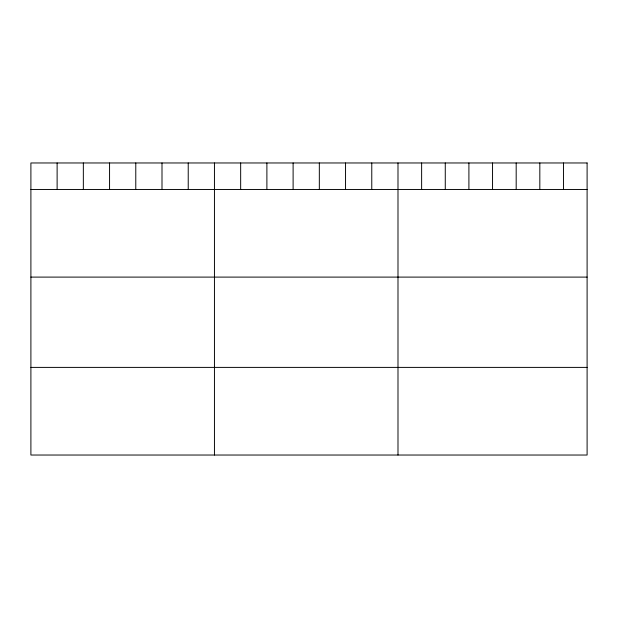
<?xml version="1.0" encoding="UTF-8"?>
<svg xmlns="http://www.w3.org/2000/svg" width="618" height="618" viewBox="0 0 618 618"><rect width="100%" height="100%" fill="white"/><g stroke="black" fill="none" stroke-linecap="round" stroke-linejoin="round"><path stroke-width="0.93" d="M30.9 189.463L587.1 189.463M30.9 277.103L587.1 277.103M30.9 367.393L587.1 367.393M563.462 162.967L563.462 189.463M539.823 162.967L539.823 189.463M516.184 162.967L516.184 189.463M492.546 162.967L492.546 189.463M468.907 162.967L468.907 189.463M445.269 162.967L445.269 189.463M421.63 162.967L421.63 189.463M397.992 162.967L397.992 455.033M371.773 162.967L371.773 189.463M345.547 162.967L345.547 189.463M319.328 162.967L319.328 189.463M293.11 162.967L293.11 189.463M266.891 162.967L266.891 189.463M240.665 162.967L240.665 189.463M214.446 162.967L214.446 455.033M188.227 162.967L188.227 189.463M162.001 162.967L162.001 189.463M135.782 162.967L135.782 189.463M109.564 162.967L109.564 189.463M83.345 162.967L83.345 189.463M57.119 162.967L57.119 189.463M587.1 162.967L30.9 162.967L30.9 455.033L587.1 455.033L587.1 162.967"/></g></svg>
